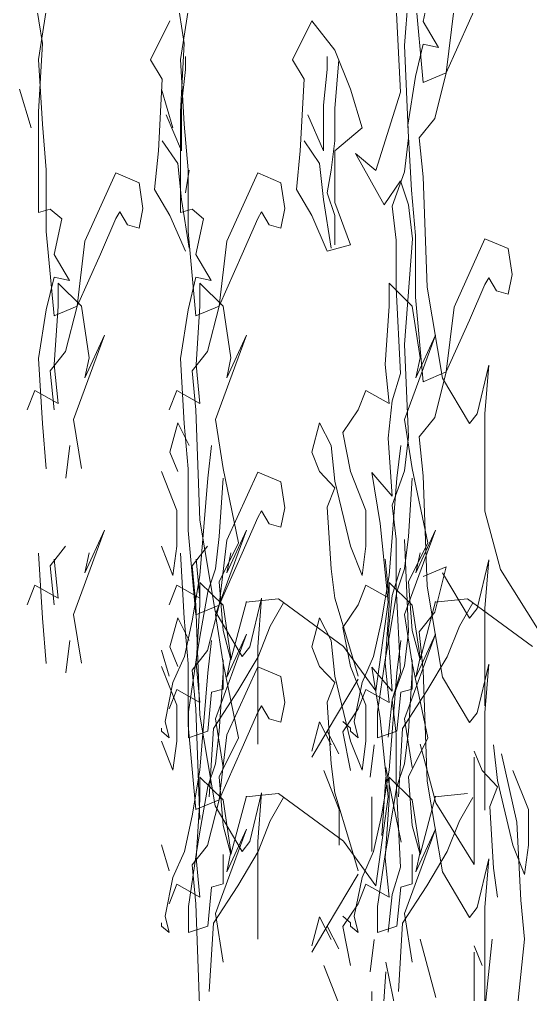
# Model space of a CAD drawing. Header units: millimetres. Extents: x -13324 to 13450, y -2140 to 8293.
# Drawn here: x -2673.4 to -2571.5, y 4713.5 to 4908 of the extents above; entities that cross this region are included whole.
import ezdxf

# ---------------------------------------------------------------- set-up
doc = ezdxf.new("R2010")
doc.units = ezdxf.units.MM
doc.header["$MEASUREMENT"] = 0
doc.layers.add('AS_3_6_018', color=92, linetype='Continuous', lineweight=9)

msp = doc.modelspace()

# ---------------------------------------------------------------- linework, layer by layer
at = {"layer": 'AS_3_6_018'}
for p, q in [((-2596.647, 4902.823), (-2595.026, 4923.935)), ((-2592.913, 4907.645), (-2591.371, 4914.767)), ((-2583.663, 4907.733), (-2580.58, 4914.856)), ((-2668.844, 4903.228), (-2670.385, 4912.94)), ((-2640.554, 4903.228), (-2642.096, 4912.94)), ((-2592.913, 4895.431), (-2594.455, 4912.266)), ((-2669.615, 4900.079), (-2668.073, 4909.791)), ((-2641.325, 4900.079), (-2639.784, 4909.791)), ((-2597.458, 4893.564), (-2598.269, 4910.59)), ((-2586.746, 4910.323), (-2588.288, 4897.374)), ((-2647.261, 4899.991), (-2643.407, 4907.761)), ((-2618.972, 4899.991), (-2615.118, 4907.761)), ((-2615.118, 4907.761), (-2610.493, 4901.933)), ((-2589.83, 4902.465), (-2592.913, 4907.645)), ((-2588.288, 4897.374), (-2583.663, 4907.733)), ((-2669.615, 4889.631), (-2668.844, 4903.228)), ((-2641.325, 4889.631), (-2640.554, 4903.228)), ((-2594.455, 4896.638), (-2592.913, 4903.113)), ((-2592.913, 4903.113), (-2589.83, 4902.465)), ((-2610.493, 4901.933), (-2607.409, 4894.163)), ((-2595.837, 4884.434), (-2596.647, 4902.823)), ((-2668.844, 4887.129), (-2669.615, 4900.079)), ((-2644.949, 4896.106), (-2647.261, 4899.991)), ((-2640.554, 4887.129), (-2641.325, 4900.079)), ((-2640.324, 4898.048), (-2640.324, 4900.638)), ((-2616.659, 4896.106), (-2618.972, 4899.991)), ((-2612.034, 4898.048), (-2612.034, 4900.638)), ((-2609.722, 4899.991), (-2610.493, 4890.278)), ((-2641.095, 4890.926), (-2640.324, 4898.048)), ((-2612.805, 4890.926), (-2612.034, 4898.048)), ((-2588.288, 4897.374), (-2592.913, 4895.431)), ((-2590.601, 4888.309), (-2588.288, 4897.374)), ((-2645.719, 4881.861), (-2644.949, 4896.106)), ((-2617.43, 4881.861), (-2616.659, 4896.106)), ((-2595.996, 4886.925), (-2594.455, 4896.638)), ((-2673.418, 4894.163), (-2671.105, 4886.394)), ((-2645.129, 4894.163), (-2642.816, 4886.394)), ((-2607.409, 4894.163), (-2605.097, 4886.394)), ((-2602.323, 4877.9), (-2597.458, 4893.564)), ((-2669.615, 4869.559), (-2669.615, 4889.631)), ((-2641.325, 4869.559), (-2641.325, 4889.631)), ((-2641.095, 4881.861), (-2641.095, 4890.926)), ((-2612.805, 4881.861), (-2612.805, 4890.926)), ((-2610.493, 4890.278), (-2610.493, 4883.804)), ((-2644.178, 4888.984), (-2641.095, 4881.861)), ((-2615.888, 4888.984), (-2612.805, 4881.861)), ((-2593.684, 4884.424), (-2590.601, 4888.309)), ((-2668.073, 4878.065), (-2668.844, 4887.129)), ((-2639.784, 4878.065), (-2640.554, 4887.129)), ((-2605.097, 4886.394), (-2610.493, 4881.861)), ((-2595.225, 4873.976), (-2595.996, 4886.925)), ((-2641.865, 4879.271), (-2644.949, 4883.804)), ((-2613.576, 4879.271), (-2616.659, 4883.804)), ((-2610.493, 4883.804), (-2611.263, 4877.976)), ((-2596.647, 4877.623), (-2595.837, 4884.434)), ((-2592.913, 4876.654), (-2593.684, 4884.424)), ((-2646.49, 4874.091), (-2645.719, 4881.861)), ((-2618.201, 4874.091), (-2617.43, 4881.861)), ((-2610.493, 4881.861), (-2610.493, 4871.502)), ((-2600.701, 4871.089), (-2606.377, 4881.305)), ((-2606.377, 4881.305), (-2602.323, 4877.9)), ((-2668.073, 4865.763), (-2668.073, 4878.065)), ((-2641.095, 4872.149), (-2641.865, 4879.271)), ((-2639.553, 4877.976), (-2640.324, 4873.444)), ((-2639.784, 4865.763), (-2639.784, 4878.065)), ((-2612.805, 4872.149), (-2613.576, 4879.271)), ((-2611.263, 4877.976), (-2612.034, 4873.444)), ((-2654.198, 4877.417), (-2660.365, 4863.82)), ((-2649.573, 4875.475), (-2654.198, 4877.417)), ((-2625.909, 4877.417), (-2632.075, 4863.82)), ((-2621.284, 4875.475), (-2625.909, 4877.417)), ((-2597.458, 4875.856), (-2600.701, 4871.089)), ((-2599.08, 4870.813), (-2596.647, 4877.623)), ((-2595.837, 4871.089), (-2597.458, 4875.856)), ((-2592.142, 4854.64), (-2592.913, 4876.654)), ((-2648.803, 4870.295), (-2649.573, 4875.475)), ((-2643.407, 4868.912), (-2646.49, 4874.091)), ((-2620.513, 4870.295), (-2621.284, 4875.475)), ((-2615.118, 4868.912), (-2618.201, 4874.091)), ((-2594.455, 4864.911), (-2595.225, 4873.976)), ((-2639.553, 4862.437), (-2641.095, 4872.149)), ((-2611.263, 4862.437), (-2612.805, 4872.149)), ((-2612.034, 4873.444), (-2610.493, 4868.912)), ((-2667.302, 4870.207), (-2669.615, 4869.559)), ((-2664.99, 4868.264), (-2667.302, 4870.207)), ((-2649.573, 4866.41), (-2648.803, 4870.295)), ((-2639.013, 4870.207), (-2641.325, 4869.559)), ((-2636.7, 4868.264), (-2639.013, 4870.207)), ((-2621.284, 4866.41), (-2620.513, 4870.295)), ((-2610.493, 4871.502), (-2607.409, 4863.084)), ((-2598.269, 4864.002), (-2599.08, 4870.813)), ((-2595.026, 4864.278), (-2595.837, 4871.089)), ((-2666.531, 4861.142), (-2664.99, 4868.264)), ((-2657.282, 4861.23), (-2654.198, 4868.352)), ((-2654.198, 4868.352), (-2653.427, 4869.647)), ((-2653.427, 4869.647), (-2651.886, 4867.058)), ((-2640.324, 4861.789), (-2643.407, 4868.912)), ((-2638.242, 4861.142), (-2636.7, 4868.264)), ((-2628.992, 4861.23), (-2625.909, 4868.352)), ((-2625.909, 4868.352), (-2625.138, 4869.647)), ((-2625.138, 4869.647), (-2623.596, 4867.058)), ((-2612.034, 4861.789), (-2615.118, 4868.912)), ((-2610.493, 4868.912), (-2610.493, 4863.084)), ((-2651.886, 4867.058), (-2649.573, 4866.41)), ((-2623.596, 4867.058), (-2621.284, 4866.41)), ((-2666.531, 4848.928), (-2668.073, 4865.763)), ((-2638.242, 4848.928), (-2639.784, 4865.763)), ((-2596.647, 4843.166), (-2595.026, 4864.278)), ((-2594.455, 4852.609), (-2594.455, 4864.911)), ((-2580.58, 4864.264), (-2586.746, 4850.667)), ((-2575.955, 4862.321), (-2580.58, 4864.264)), ((-2660.365, 4863.82), (-2661.906, 4850.87)), ((-2632.075, 4863.82), (-2633.617, 4850.87)), ((-2607.409, 4863.084), (-2612.024, 4861.8)), ((-2598.269, 4854.468), (-2598.269, 4864.002)), ((-2575.184, 4857.141), (-2575.955, 4862.321)), ((-2663.448, 4855.962), (-2666.531, 4861.142)), ((-2661.906, 4850.87), (-2657.282, 4861.23)), ((-2635.159, 4855.962), (-2638.242, 4861.142)), ((-2633.617, 4850.87), (-2628.992, 4861.23)), ((-2668.073, 4850.135), (-2666.531, 4856.609)), ((-2666.531, 4856.609), (-2663.448, 4855.962)), ((-2639.784, 4850.135), (-2638.242, 4856.609)), ((-2638.242, 4856.609), (-2635.159, 4855.962)), ((-2580.58, 4855.199), (-2579.809, 4856.494)), ((-2579.809, 4856.494), (-2578.267, 4853.904)), ((-2575.955, 4853.256), (-2575.184, 4857.141)), ((-2665.71, 4850.87), (-2665.71, 4855.403)), ((-2665.71, 4855.403), (-2661.085, 4850.87)), ((-2637.42, 4850.87), (-2637.42, 4855.403)), ((-2637.42, 4855.403), (-2632.796, 4850.87)), ((-2599.701, 4850.87), (-2599.701, 4855.403)), ((-2599.701, 4855.403), (-2595.076, 4850.87)), ((-2597.458, 4837.441), (-2598.269, 4854.468)), ((-2589.059, 4836.51), (-2592.142, 4854.64)), ((-2583.663, 4848.077), (-2580.58, 4855.199)), ((-2592.913, 4835.774), (-2594.455, 4852.609)), ((-2578.267, 4853.904), (-2575.955, 4853.256)), ((-2661.906, 4850.87), (-2666.531, 4848.928)), ((-2666.481, 4839.216), (-2665.71, 4850.87)), ((-2664.219, 4841.806), (-2661.906, 4850.87)), ((-2661.085, 4850.87), (-2659.543, 4840.511)), ((-2633.617, 4850.87), (-2638.242, 4848.928)), ((-2638.191, 4839.216), (-2637.42, 4850.87)), ((-2635.93, 4841.806), (-2633.617, 4850.87)), ((-2632.796, 4850.87), (-2631.254, 4840.511)), ((-2600.472, 4839.216), (-2599.701, 4850.87)), ((-2595.076, 4850.87), (-2593.535, 4840.511)), ((-2586.746, 4850.667), (-2588.288, 4837.717)), ((-2669.615, 4840.422), (-2668.073, 4850.135)), ((-2641.325, 4840.422), (-2639.784, 4850.135)), ((-2588.288, 4837.717), (-2583.663, 4848.077)), ((-2656.46, 4845.043), (-2662.627, 4828.209)), ((-2660.357, 4836.525), (-2656.46, 4845.043)), ((-2628.171, 4845.043), (-2634.337, 4828.209)), ((-2632.067, 4836.525), (-2628.171, 4845.043)), ((-2590.452, 4845.043), (-2596.618, 4828.209)), ((-2594.348, 4836.525), (-2590.452, 4845.043)), ((-2595.837, 4824.777), (-2596.647, 4843.166)), ((-2667.302, 4837.921), (-2664.219, 4841.806)), ((-2639.013, 4837.921), (-2635.93, 4841.806)), ((-2668.844, 4827.473), (-2669.615, 4840.422)), ((-2665.71, 4831.446), (-2666.481, 4839.216)), ((-2659.543, 4840.511), (-2660.357, 4836.525)), ((-2640.554, 4827.473), (-2641.325, 4840.422)), ((-2637.42, 4831.446), (-2638.191, 4839.216)), ((-2631.254, 4840.511), (-2632.067, 4836.525)), ((-2599.701, 4831.446), (-2600.472, 4839.216)), ((-2593.535, 4840.511), (-2594.348, 4836.525)), ((-2579.809, 4839.1), (-2582.122, 4829.388)), ((-2580.58, 4829.388), (-2579.809, 4839.1)), ((-2666.531, 4830.151), (-2667.302, 4837.921)), ((-2638.242, 4830.151), (-2639.013, 4837.921)), ((-2599.08, 4831.993), (-2597.458, 4837.441)), ((-2588.288, 4837.717), (-2592.913, 4835.774)), ((-2590.601, 4828.652), (-2588.288, 4837.717)), ((-2583.663, 4827.446), (-2589.059, 4836.51)), ((-2671.876, 4830.151), (-2670.335, 4834.036)), ((-2670.335, 4834.036), (-2665.71, 4831.446)), ((-2643.587, 4830.151), (-2642.045, 4834.036)), ((-2642.045, 4834.036), (-2637.42, 4831.446)), ((-2605.868, 4830.151), (-2604.326, 4834.036)), ((-2604.326, 4834.036), (-2599.701, 4831.446)), ((-2599.89, 4824.501), (-2599.08, 4831.993)), ((-2637.471, 4808.137), (-2638.242, 4830.151)), ((-2608.951, 4825.619), (-2605.868, 4830.151)), ((-2582.122, 4829.388), (-2583.663, 4827.446)), ((-2580.58, 4809.964), (-2580.58, 4829.388)), ((-2668.073, 4818.408), (-2668.844, 4827.473)), ((-2662.627, 4828.209), (-2661.085, 4818.496)), ((-2643.407, 4821.734), (-2641.865, 4827.561)), ((-2641.865, 4827.561), (-2639.553, 4823.029)), ((-2639.784, 4818.408), (-2640.554, 4827.473)), ((-2634.337, 4828.209), (-2632.796, 4818.496)), ((-2615.118, 4821.734), (-2613.576, 4827.561)), ((-2613.576, 4827.561), (-2611.263, 4823.029)), ((-2596.618, 4828.209), (-2595.076, 4818.496)), ((-2593.684, 4824.767), (-2590.601, 4828.652)), ((-2607.409, 4817.849), (-2608.951, 4825.619)), ((-2599.08, 4812.923), (-2599.89, 4824.501)), ((-2596.647, 4817.967), (-2595.837, 4824.777)), ((-2592.913, 4816.997), (-2593.684, 4824.767)), ((-2663.397, 4823.029), (-2664.168, 4816.554)), ((-2641.865, 4817.849), (-2643.407, 4821.734)), ((-2635.108, 4823.029), (-2635.879, 4816.554)), ((-2613.576, 4817.849), (-2615.118, 4821.734)), ((-2611.263, 4823.029), (-2610.493, 4815.906)), ((-2597.389, 4823.029), (-2598.16, 4816.554)), ((-2642.045, 4810.079), (-2645.129, 4817.849)), ((-2639.784, 4806.106), (-2639.784, 4818.408)), ((-2632.796, 4818.496), (-2629.712, 4803.604)), ((-2625.909, 4817.76), (-2632.075, 4804.163)), ((-2621.284, 4815.818), (-2625.909, 4817.76)), ((-2610.493, 4814.611), (-2613.576, 4817.849)), ((-2604.326, 4810.079), (-2607.409, 4817.849)), ((-2603.134, 4817.691), (-2599.08, 4812.923)), ((-2601.512, 4807.475), (-2603.134, 4817.691)), ((-2599.08, 4811.156), (-2596.647, 4817.967)), ((-2595.076, 4818.496), (-2591.993, 4803.604)), ((-2635.879, 4816.554), (-2637.42, 4797.129)), ((-2633.566, 4804.899), (-2632.796, 4816.554)), ((-2620.513, 4810.638), (-2621.284, 4815.818)), ((-2610.493, 4815.906), (-2607.409, 4802.957)), ((-2598.16, 4816.554), (-2599.701, 4797.129)), ((-2595.847, 4804.899), (-2595.076, 4816.554)), ((-2592.142, 4794.983), (-2592.913, 4816.997)), ((-2612.034, 4810.727), (-2610.493, 4814.611)), ((-2642.045, 4802.957), (-2642.045, 4810.079)), ((-2625.909, 4808.696), (-2625.138, 4809.991)), ((-2625.138, 4809.991), (-2623.596, 4807.401)), ((-2621.284, 4806.753), (-2620.513, 4810.638)), ((-2611.263, 4798.424), (-2612.034, 4810.727)), ((-2604.326, 4802.957), (-2604.326, 4810.079)), ((-2598.269, 4804.346), (-2599.08, 4811.156)), ((-2577.497, 4798.309), (-2580.58, 4809.964)), ((-2634.388, 4790.007), (-2637.471, 4808.137)), ((-2628.992, 4801.573), (-2625.909, 4808.696)), ((-2656.46, 4806.188), (-2662.627, 4789.353)), ((-2660.357, 4797.669), (-2656.46, 4806.188)), ((-2638.242, 4789.271), (-2639.784, 4806.106)), ((-2628.171, 4806.188), (-2634.337, 4789.353)), ((-2632.067, 4797.669), (-2628.171, 4806.188)), ((-2623.596, 4807.401), (-2621.284, 4806.753)), ((-2599.89, 4791.81), (-2601.512, 4807.475)), ((-2590.452, 4806.188), (-2596.618, 4789.353)), ((-2594.348, 4797.669), (-2590.452, 4806.188)), ((-2634.337, 4798.424), (-2633.566, 4804.899)), ((-2632.075, 4804.163), (-2633.617, 4791.214)), ((-2598.269, 4794.811), (-2598.269, 4804.346)), ((-2595.837, 4785.922), (-2596.647, 4804.31)), ((-2596.618, 4798.424), (-2595.847, 4804.899)), ((-2667.302, 4799.065), (-2664.219, 4802.95)), ((-2645.129, 4802.957), (-2642.816, 4797.129)), ((-2642.816, 4797.129), (-2642.045, 4802.957)), ((-2639.013, 4799.065), (-2635.93, 4802.95)), ((-2629.712, 4803.604), (-2633.566, 4795.834)), ((-2607.409, 4802.957), (-2605.097, 4797.129)), ((-2605.097, 4797.129), (-2604.326, 4802.957)), ((-2591.993, 4803.604), (-2595.847, 4795.834)), ((-2668.844, 4788.617), (-2669.615, 4801.567)), ((-2665.71, 4792.591), (-2666.481, 4800.36)), ((-2659.543, 4801.655), (-2660.357, 4797.669)), ((-2640.554, 4788.617), (-2641.325, 4801.567)), ((-2637.42, 4792.591), (-2638.191, 4800.36)), ((-2633.617, 4791.214), (-2628.992, 4801.573)), ((-2631.254, 4801.655), (-2632.067, 4797.669)), ((-2599.701, 4792.591), (-2600.472, 4800.36)), ((-2593.535, 4801.655), (-2594.348, 4797.669)), ((-2579.809, 4800.245), (-2582.122, 4790.533)), ((-2580.58, 4790.533), (-2579.809, 4800.245)), ((-2666.531, 4791.296), (-2667.302, 4799.065)), ((-2638.242, 4791.296), (-2639.013, 4799.065)), ((-2635.879, 4793.892), (-2634.337, 4798.424)), ((-2610.493, 4792.597), (-2611.263, 4798.424)), ((-2599.08, 4793.137), (-2597.458, 4798.586)), ((-2598.16, 4793.892), (-2596.618, 4798.424)), ((-2588.288, 4798.861), (-2592.913, 4796.919)), ((-2590.601, 4789.797), (-2588.288, 4798.861)), ((-2569.789, 4786.007), (-2577.497, 4798.309)), ((-2637.42, 4797.129), (-2638.962, 4788.065)), ((-2599.701, 4797.129), (-2601.243, 4788.065)), ((-2583.663, 4788.59), (-2589.059, 4797.655)), ((-2671.876, 4791.296), (-2670.335, 4795.181)), ((-2670.335, 4795.181), (-2665.71, 4792.591)), ((-2643.587, 4791.296), (-2642.045, 4795.181)), ((-2642.045, 4795.181), (-2637.42, 4792.591)), ((-2637.42, 4791.214), (-2637.42, 4795.746)), ((-2637.42, 4795.746), (-2632.796, 4791.214)), ((-2633.566, 4795.834), (-2632.796, 4786.122)), ((-2605.868, 4791.296), (-2604.326, 4795.181)), ((-2604.326, 4795.181), (-2599.701, 4792.591)), ((-2599.701, 4791.214), (-2599.701, 4795.746)), ((-2599.701, 4795.746), (-2595.076, 4791.214)), ((-2597.458, 4777.784), (-2598.269, 4794.811)), ((-2595.847, 4795.834), (-2595.076, 4786.122)), ((-2589.059, 4776.853), (-2592.142, 4794.983)), ((-2637.42, 4784.827), (-2635.879, 4793.892)), ((-2628.268, 4791.81), (-2621.781, 4792.492)), ((-2625.138, 4792.597), (-2627.451, 4782.885)), ((-2625.909, 4782.885), (-2625.138, 4792.597)), ((-2621.781, 4792.492), (-2608.809, 4782.957)), ((-2607.409, 4782.237), (-2610.493, 4792.597)), ((-2599.89, 4785.646), (-2599.08, 4793.137)), ((-2599.701, 4784.827), (-2598.16, 4793.892)), ((-2590.549, 4791.81), (-2584.062, 4792.492)), ((-2584.062, 4792.492), (-2571.09, 4782.957)), ((-2637.471, 4769.281), (-2638.242, 4791.296)), ((-2633.617, 4791.214), (-2638.242, 4789.271)), ((-2638.191, 4779.559), (-2637.42, 4791.214)), ((-2635.93, 4782.149), (-2633.617, 4791.214)), ((-2632.796, 4791.214), (-2631.254, 4780.854)), ((-2631.254, 4780.295), (-2628.171, 4791.95)), ((-2623.403, 4787.043), (-2620.74, 4791.685)), ((-2608.951, 4786.763), (-2605.868, 4791.296)), ((-2602.323, 4774.103), (-2599.89, 4791.81)), ((-2600.472, 4779.559), (-2599.701, 4791.214)), ((-2595.076, 4791.214), (-2593.535, 4780.854)), ((-2593.535, 4780.295), (-2590.452, 4791.95)), ((-2585.684, 4787.043), (-2583.021, 4791.685)), ((-2582.122, 4790.533), (-2583.663, 4788.59)), ((-2580.58, 4771.108), (-2580.58, 4790.533)), ((-2668.073, 4779.552), (-2668.844, 4788.617)), ((-2662.627, 4789.353), (-2661.085, 4779.641)), ((-2643.407, 4782.878), (-2641.865, 4788.706)), ((-2641.865, 4788.706), (-2639.553, 4784.173)), ((-2639.784, 4779.552), (-2640.554, 4788.617)), ((-2628.992, 4780.942), (-2634.388, 4790.007)), ((-2634.337, 4789.353), (-2632.796, 4779.641)), ((-2615.118, 4782.878), (-2613.576, 4788.706)), ((-2613.576, 4788.706), (-2611.263, 4784.173)), ((-2596.618, 4789.353), (-2595.076, 4779.641)), ((-2593.684, 4785.912), (-2590.601, 4789.797)), ((-2638.962, 4788.065), (-2640.504, 4780.942)), ((-2625.835, 4780.914), (-2623.403, 4787.043)), ((-2607.409, 4778.993), (-2608.951, 4786.763)), ((-2601.243, 4788.065), (-2602.785, 4780.942)), ((-2588.116, 4780.914), (-2585.684, 4787.043)), ((-2638.191, 4780.295), (-2637.42, 4784.827)), ((-2628.171, 4785.386), (-2634.337, 4768.552)), ((-2632.796, 4786.122), (-2631.254, 4780.295)), ((-2632.067, 4776.868), (-2628.171, 4785.386)), ((-2600.472, 4780.295), (-2599.701, 4784.827)), ((-2599.08, 4774.068), (-2599.89, 4785.646)), ((-2596.647, 4779.111), (-2595.837, 4785.922)), ((-2590.452, 4785.386), (-2596.618, 4768.552)), ((-2595.076, 4786.122), (-2593.535, 4780.295)), ((-2594.348, 4776.868), (-2590.452, 4785.386)), ((-2592.913, 4778.142), (-2593.684, 4785.912)), ((-2663.397, 4784.173), (-2664.168, 4777.699)), ((-2641.865, 4778.993), (-2643.407, 4782.878)), ((-2635.108, 4784.173), (-2635.879, 4777.699)), ((-2627.451, 4782.885), (-2628.992, 4780.942)), ((-2625.909, 4763.46), (-2625.909, 4782.885)), ((-2613.576, 4778.993), (-2615.118, 4782.878)), ((-2611.263, 4784.173), (-2610.493, 4777.051)), ((-2608.809, 4782.957), (-2602.323, 4774.103)), ((-2597.389, 4784.173), (-2598.16, 4777.699)), ((-2643.587, 4777.057), (-2645.129, 4782.237)), ((-2640.504, 4780.942), (-2642.816, 4775.763)), ((-2639.013, 4778.264), (-2635.93, 4782.149)), ((-2631.254, 4780.854), (-2632.067, 4776.868)), ((-2629.889, 4774.103), (-2625.835, 4780.914)), ((-2605.868, 4777.057), (-2607.409, 4782.237)), ((-2602.785, 4780.942), (-2605.097, 4775.763)), ((-2593.535, 4780.854), (-2594.348, 4776.868)), ((-2592.17, 4774.103), (-2588.116, 4780.914)), ((-2642.045, 4771.224), (-2645.129, 4778.993)), ((-2639.784, 4767.25), (-2639.784, 4779.552)), ((-2639.733, 4769.935), (-2638.191, 4780.295)), ((-2637.42, 4771.789), (-2638.191, 4779.559)), ((-2632.796, 4780.295), (-2632.796, 4774.467)), ((-2632.796, 4779.641), (-2629.712, 4764.749)), ((-2625.909, 4778.905), (-2632.075, 4765.308)), ((-2621.284, 4776.963), (-2625.909, 4778.905)), ((-2610.493, 4775.756), (-2613.576, 4778.993)), ((-2604.326, 4771.224), (-2607.409, 4778.993)), ((-2603.134, 4778.835), (-2599.08, 4774.068)), ((-2601.512, 4768.619), (-2603.134, 4778.835)), ((-2602.014, 4769.935), (-2600.472, 4780.295)), ((-2599.701, 4771.789), (-2600.472, 4779.559)), ((-2599.08, 4772.301), (-2596.647, 4779.111)), ((-2595.076, 4780.295), (-2595.076, 4774.467)), ((-2595.076, 4779.641), (-2591.993, 4764.749)), ((-2579.809, 4779.443), (-2582.122, 4769.731)), ((-2580.58, 4769.731), (-2579.809, 4779.443)), ((-2638.242, 4770.494), (-2639.013, 4778.264)), ((-2635.879, 4777.699), (-2637.42, 4758.274)), ((-2633.566, 4766.044), (-2632.796, 4777.699)), ((-2620.513, 4771.783), (-2621.284, 4776.963)), ((-2610.493, 4777.051), (-2607.409, 4764.101)), ((-2598.16, 4777.699), (-2599.701, 4758.274)), ((-2599.08, 4772.336), (-2597.458, 4777.784)), ((-2595.847, 4766.044), (-2595.076, 4777.699)), ((-2592.142, 4756.128), (-2592.913, 4778.142)), ((-2583.663, 4767.789), (-2589.059, 4776.853)), ((-2642.816, 4775.763), (-2644.358, 4767.993)), ((-2605.868, 4776.41), (-2612.034, 4766.05)), ((-2612.034, 4771.871), (-2610.493, 4775.756)), ((-2605.097, 4775.763), (-2606.639, 4767.993)), ((-2643.587, 4770.494), (-2642.045, 4774.379)), ((-2642.045, 4774.379), (-2637.42, 4771.789)), ((-2635.108, 4773.82), (-2635.879, 4766.05)), ((-2632.796, 4774.467), (-2635.108, 4773.82)), ((-2634.754, 4766.611), (-2629.889, 4774.103)), ((-2605.868, 4770.494), (-2604.326, 4774.379)), ((-2604.326, 4774.379), (-2599.701, 4771.789)), ((-2597.389, 4773.82), (-2598.16, 4766.05)), ((-2595.076, 4774.467), (-2597.389, 4773.82)), ((-2597.035, 4766.611), (-2592.17, 4774.103)), ((-2642.045, 4764.101), (-2642.045, 4771.224)), ((-2625.909, 4769.84), (-2625.138, 4771.135)), ((-2625.138, 4771.135), (-2623.596, 4768.545)), ((-2621.284, 4767.898), (-2620.513, 4771.783)), ((-2611.263, 4759.569), (-2612.034, 4771.871)), ((-2604.326, 4764.101), (-2604.326, 4771.224)), ((-2599.89, 4764.844), (-2599.08, 4772.336)), ((-2598.269, 4765.49), (-2599.08, 4772.301)), ((-2639.733, 4764.755), (-2639.733, 4769.935)), ((-2637.471, 4748.48), (-2638.242, 4770.494)), ((-2634.388, 4751.152), (-2637.471, 4769.281)), ((-2628.992, 4762.718), (-2625.909, 4769.84)), ((-2608.951, 4765.962), (-2605.868, 4770.494)), ((-2602.014, 4764.755), (-2602.014, 4769.935)), ((-2582.122, 4769.731), (-2583.663, 4767.789)), ((-2580.58, 4750.307), (-2580.58, 4769.731)), ((-2644.358, 4767.993), (-2643.587, 4764.755)), ((-2638.242, 4750.416), (-2639.784, 4767.25)), ((-2634.337, 4768.552), (-2632.796, 4758.839)), ((-2623.596, 4768.545), (-2621.284, 4767.898)), ((-2615.118, 4762.077), (-2613.576, 4767.904)), ((-2613.576, 4767.904), (-2611.263, 4763.372)), ((-2607.409, 4766.698), (-2608.951, 4767.993)), ((-2606.639, 4767.993), (-2605.868, 4764.755)), ((-2599.89, 4752.955), (-2601.512, 4768.619)), ((-2596.618, 4768.552), (-2595.076, 4758.839)), ((-2645.129, 4766.05), (-2645.129, 4766.698)), ((-2643.587, 4764.755), (-2645.129, 4766.05)), ((-2635.879, 4766.05), (-2639.733, 4764.755)), ((-2635.565, 4752.99), (-2634.754, 4766.611)), ((-2634.337, 4759.569), (-2633.566, 4766.044)), ((-2632.075, 4765.308), (-2633.617, 4752.358)), ((-2612.034, 4766.05), (-2615.118, 4760.87)), ((-2609.722, 4761.518), (-2612.034, 4766.05)), ((-2607.409, 4758.192), (-2608.951, 4765.962)), ((-2607.409, 4766.05), (-2607.409, 4766.698)), ((-2605.868, 4764.755), (-2607.409, 4766.05)), ((-2598.16, 4766.05), (-2602.014, 4764.755)), ((-2598.269, 4755.955), (-2598.269, 4765.49)), ((-2597.846, 4752.99), (-2597.035, 4766.611)), ((-2596.618, 4759.569), (-2595.847, 4766.044)), ((-2645.129, 4764.101), (-2642.816, 4758.274)), ((-2642.816, 4758.274), (-2642.045, 4764.101)), ((-2629.712, 4764.749), (-2633.566, 4756.979)), ((-2607.409, 4764.101), (-2605.097, 4758.274)), ((-2605.097, 4758.274), (-2604.326, 4764.101)), ((-2602.693, 4763.372), (-2603.464, 4756.897)), ((-2591.993, 4764.749), (-2595.847, 4756.979)), ((-2590.411, 4751.806), (-2593.494, 4763.46)), ((-2578.849, 4763.372), (-2578.078, 4756.25)), ((-2633.617, 4752.358), (-2628.992, 4762.718)), ((-2581.161, 4758.192), (-2582.703, 4762.077)), ((-2574.224, 4747.921), (-2577.307, 4761.518)), ((-2635.879, 4755.037), (-2634.337, 4759.569)), ((-2610.493, 4753.742), (-2611.263, 4759.569)), ((-2598.16, 4755.037), (-2596.618, 4759.569)), ((-2582.703, 4760.87), (-2582.703, 4739.503)), ((-2637.42, 4758.274), (-2638.962, 4749.209)), ((-2609.63, 4750.422), (-2612.714, 4758.192)), ((-2599.701, 4758.274), (-2601.243, 4749.209)), ((-2600.381, 4758.839), (-2597.297, 4743.947)), ((-2578.078, 4754.955), (-2581.161, 4758.192)), ((-2571.911, 4750.422), (-2574.995, 4758.192)), ((-2637.42, 4752.358), (-2637.42, 4756.891)), ((-2637.42, 4756.891), (-2632.796, 4752.358)), ((-2633.566, 4756.979), (-2632.796, 4747.267)), ((-2601.151, 4745.242), (-2600.381, 4756.897)), ((-2599.701, 4752.358), (-2599.701, 4756.891)), ((-2599.701, 4756.891), (-2595.076, 4752.358)), ((-2597.458, 4738.929), (-2598.269, 4755.955)), ((-2595.847, 4756.979), (-2595.076, 4747.267)), ((-2589.059, 4737.998), (-2592.142, 4756.128)), ((-2578.078, 4756.25), (-2574.995, 4743.3)), ((-2637.42, 4745.972), (-2635.879, 4755.037)), ((-2628.268, 4752.955), (-2621.781, 4753.636)), ((-2625.138, 4753.742), (-2627.451, 4744.029)), ((-2625.909, 4744.029), (-2625.138, 4753.742)), ((-2621.781, 4753.636), (-2608.809, 4744.101)), ((-2607.409, 4743.382), (-2610.493, 4753.742)), ((-2599.701, 4745.972), (-2598.16, 4755.037)), ((-2590.549, 4752.955), (-2584.062, 4753.636)), ((-2579.62, 4751.07), (-2578.078, 4754.955)), ((-2633.617, 4752.358), (-2638.242, 4750.416)), ((-2638.191, 4740.704), (-2637.42, 4752.358)), ((-2635.93, 4743.294), (-2633.617, 4752.358)), ((-2632.796, 4752.358), (-2631.254, 4741.998)), ((-2631.254, 4741.439), (-2628.171, 4753.094)), ((-2623.403, 4748.188), (-2620.74, 4752.829)), ((-2603.15, 4742.093), (-2603.15, 4752.99)), ((-2602.323, 4735.248), (-2599.89, 4752.955)), ((-2600.472, 4740.704), (-2599.701, 4752.358)), ((-2595.076, 4752.358), (-2593.535, 4741.998)), ((-2593.535, 4741.439), (-2590.452, 4753.094)), ((-2582.703, 4739.503), (-2590.411, 4751.806)), ((-2585.684, 4748.188), (-2583.021, 4752.829)), ((-2628.992, 4742.087), (-2634.388, 4751.152)), ((-2609.63, 4743.3), (-2609.63, 4750.422)), ((-2578.849, 4738.768), (-2579.62, 4751.07)), ((-2571.911, 4743.3), (-2571.911, 4750.422)), ((-2638.962, 4749.209), (-2640.504, 4742.087)), ((-2625.835, 4742.058), (-2623.403, 4748.188)), ((-2601.243, 4749.209), (-2602.785, 4742.087)), ((-2588.116, 4742.058), (-2585.684, 4748.188)), ((-2573.453, 4732.381), (-2574.224, 4747.921)), ((-2638.191, 4741.439), (-2637.42, 4745.972)), ((-2628.171, 4746.531), (-2634.337, 4729.696)), ((-2632.796, 4747.267), (-2631.254, 4741.439)), ((-2632.067, 4738.012), (-2628.171, 4746.531)), ((-2600.472, 4741.439), (-2599.701, 4745.972)), ((-2590.452, 4746.531), (-2596.618, 4729.696)), ((-2595.076, 4747.267), (-2593.535, 4741.439)), ((-2594.348, 4738.012), (-2590.452, 4746.531)), ((-2627.451, 4744.029), (-2628.992, 4742.087)), ((-2625.909, 4724.605), (-2625.909, 4744.029)), ((-2608.809, 4744.101), (-2602.323, 4735.248)), ((-2643.587, 4738.202), (-2645.129, 4743.382)), ((-2640.504, 4742.087), (-2642.816, 4736.907)), ((-2639.013, 4739.409), (-2635.93, 4743.294)), ((-2631.254, 4741.998), (-2632.067, 4738.012)), ((-2629.889, 4735.248), (-2625.835, 4742.058)), ((-2605.868, 4738.202), (-2607.409, 4743.382)), ((-2602.785, 4742.087), (-2605.097, 4736.907)), ((-2593.535, 4741.998), (-2594.348, 4738.012)), ((-2592.17, 4735.248), (-2588.116, 4742.058)), ((-2574.995, 4743.3), (-2572.682, 4737.473)), ((-2572.682, 4737.473), (-2571.911, 4743.3)), ((-2639.733, 4731.08), (-2638.191, 4741.439)), ((-2637.42, 4732.934), (-2638.191, 4740.704)), ((-2632.796, 4741.439), (-2632.796, 4735.612)), ((-2602.014, 4731.08), (-2600.472, 4741.439)), ((-2599.701, 4732.934), (-2600.472, 4740.704)), ((-2595.076, 4741.439), (-2595.076, 4735.612)), ((-2579.809, 4740.588), (-2582.122, 4730.876)), ((-2580.58, 4730.876), (-2579.809, 4740.588)), ((-2638.242, 4731.639), (-2639.013, 4739.409)), ((-2599.08, 4733.481), (-2597.458, 4738.929)), ((-2583.663, 4728.933), (-2589.059, 4737.998)), ((-2578.078, 4732.94), (-2578.849, 4738.768)), ((-2642.816, 4736.907), (-2644.358, 4729.137)), ((-2605.868, 4737.555), (-2612.034, 4727.195)), ((-2605.097, 4736.907), (-2606.639, 4729.137)), ((-2643.587, 4731.639), (-2642.045, 4735.524)), ((-2642.045, 4735.524), (-2637.42, 4732.934)), ((-2635.108, 4734.965), (-2635.879, 4727.195)), ((-2632.796, 4735.612), (-2635.108, 4734.965)), ((-2634.754, 4727.756), (-2629.889, 4735.248)), ((-2605.868, 4731.639), (-2604.326, 4735.524)), ((-2604.326, 4735.524), (-2599.701, 4732.934)), ((-2597.389, 4734.965), (-2598.16, 4727.195)), ((-2595.076, 4735.612), (-2597.389, 4734.965)), ((-2597.035, 4727.756), (-2592.17, 4735.248)), ((-2599.89, 4725.989), (-2599.08, 4733.481)), ((-2572.682, 4724.611), (-2573.453, 4732.381)), ((-2639.733, 4725.9), (-2639.733, 4731.08)), ((-2637.471, 4709.624), (-2638.242, 4731.639)), ((-2608.951, 4727.106), (-2605.868, 4731.639)), ((-2602.014, 4725.9), (-2602.014, 4731.08)), ((-2582.122, 4730.876), (-2583.663, 4728.933)), ((-2580.58, 4711.451), (-2580.58, 4730.876)), ((-2644.358, 4729.137), (-2643.587, 4725.9)), ((-2634.337, 4729.696), (-2632.796, 4719.984)), ((-2615.118, 4723.221), (-2613.576, 4729.049)), ((-2613.576, 4729.049), (-2611.263, 4724.517)), ((-2607.409, 4727.842), (-2608.951, 4729.137)), ((-2606.639, 4729.137), (-2605.868, 4725.9)), ((-2596.618, 4729.696), (-2595.076, 4719.984)), ((-2645.129, 4727.195), (-2645.129, 4727.842)), ((-2643.587, 4725.9), (-2645.129, 4727.195)), ((-2635.879, 4727.195), (-2639.733, 4725.9)), ((-2635.565, 4714.135), (-2634.754, 4727.756)), ((-2612.034, 4727.195), (-2615.118, 4722.015)), ((-2609.722, 4722.662), (-2612.034, 4727.195)), ((-2607.409, 4719.337), (-2608.951, 4727.106)), ((-2607.409, 4727.195), (-2607.409, 4727.842)), ((-2605.868, 4725.9), (-2607.409, 4727.195)), ((-2598.16, 4727.195), (-2602.014, 4725.9)), ((-2597.846, 4714.135), (-2597.035, 4727.756)), ((-2602.693, 4724.517), (-2603.464, 4718.042)), ((-2590.411, 4712.95), (-2593.494, 4724.605)), ((-2583.879, 4679.504), (-2579.165, 4724.611)), ((-2577.396, 4679.504), (-2572.682, 4724.611)), ((-2581.161, 4719.337), (-2582.703, 4723.221)), ((-2582.703, 4722.015), (-2582.703, 4700.648)), ((-2609.63, 4711.567), (-2612.714, 4719.337)), ((-2600.381, 4719.984), (-2597.297, 4705.092)), ((-2601.151, 4706.387), (-2600.381, 4718.042)), ((-2603.15, 4703.238), (-2603.15, 4714.135))]:
    msp.add_line(p, q, dxfattribs=at)

doc.saveas('drawing.dxf')
